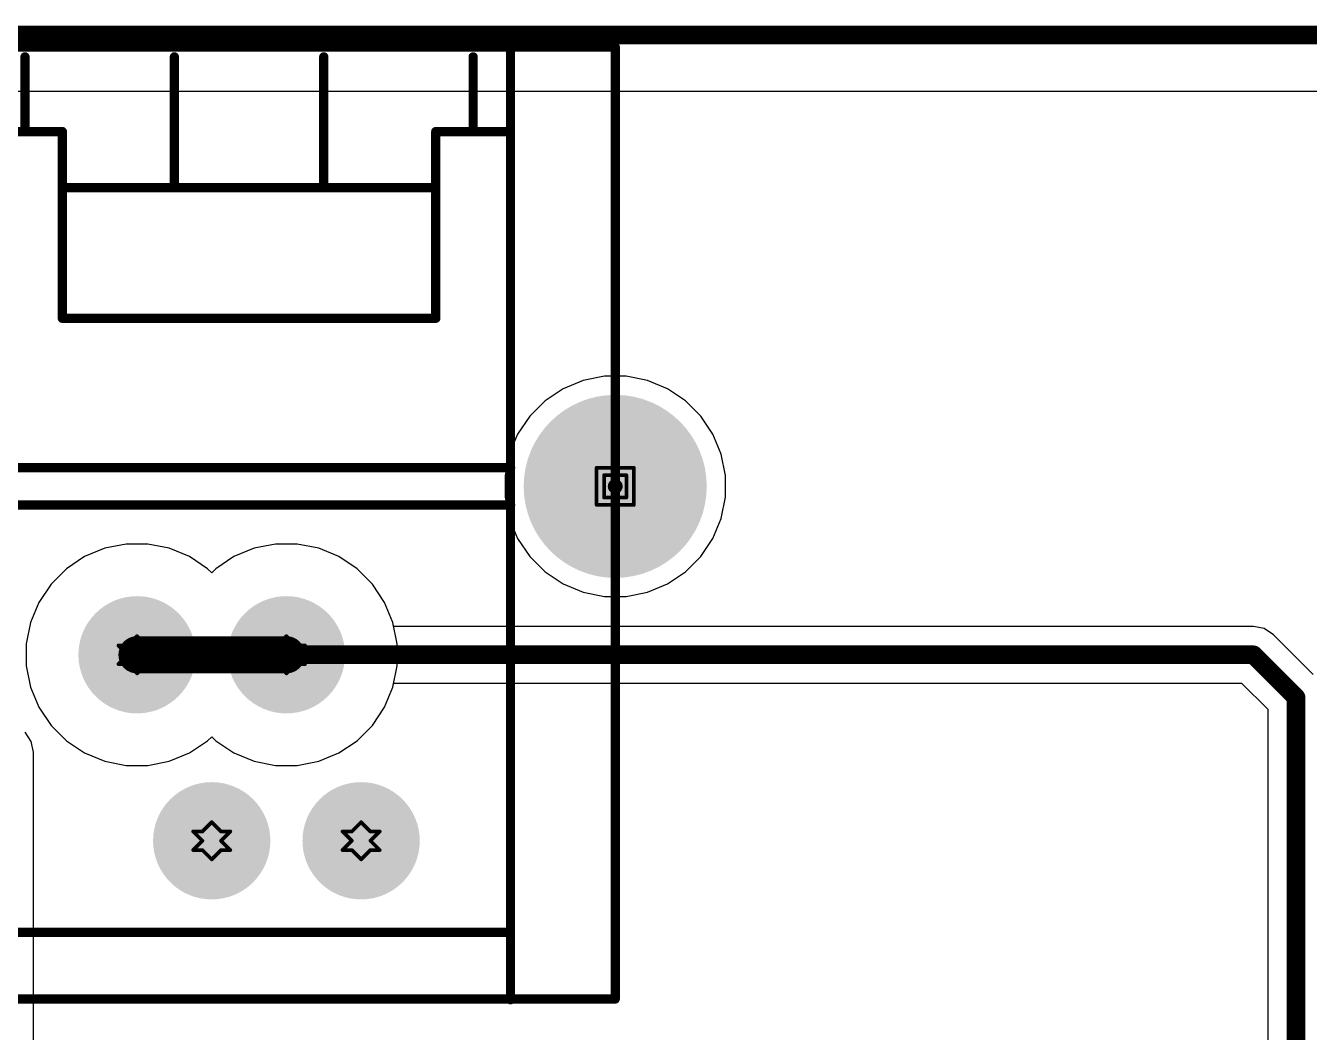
# Model space of a CAD drawing. Header units: inches. Extents: x 0 to 212, y 0 to 208.
# Drawn here: x 4.214 to 4.904, y 3.641 to 4.182 of the extents above; entities that cross this region are included whole.
import ezdxf

# ---------------------------------------------------------------- set-up
doc = ezdxf.new("R2010")
doc.units = ezdxf.units.IN
doc.header["$MEASUREMENT"] = 0
for name, color, linetype in [('Board Outline', 216, 'Continuous'), ('Bottom Layer', 5, 'Continuous'), ('Bottom Solder', 6, 'Continuous'), ('Drill Drawing', 1, 'Continuous'), ('Multi-Layer', 9, 'Continuous'), ('Pad Holes', 156, 'Continuous'), ('Top Layer', 1, 'Continuous'), ('Top Overlay', 2, 'Continuous'), ('Top Solder', 216, 'Continuous')]:
    doc.layers.add(name, color=color, linetype=linetype)

# ---------------------------------------------------------------- blocks, each defined once
blk = doc.blocks.new('R_RJ11R04P_A802_103')
at = {"layer": 'Bottom Layer'}
h = blk.add_hatch(color=5, dxfattribs=at)
edge = h.paths.add_edge_path()
edge.add_arc((-0.06024, 0.09527), 0.02953, 0, 360)
h = blk.add_hatch(color=5, dxfattribs=at)
edge = h.paths.add_edge_path()
edge.add_arc((0.02008, 0.09527), 0.02953, 0, 360)
h = blk.add_hatch(color=5, dxfattribs=at)
edge = h.paths.add_edge_path()
edge.add_arc((-0.02008, -0.00473), 0.02953, 0, 360)
h = blk.add_hatch(color=5, dxfattribs=at)
edge = h.paths.add_edge_path()
edge.add_arc((0.06023, -0.00473), 0.02953, 0, 360)
at = {"layer": 'Bottom Solder'}
h = blk.add_hatch(color=6, dxfattribs=at)
edge = h.paths.add_edge_path()
edge.add_arc((-0.06024, 0.09527), 0.03153, 0, 360)
h = blk.add_hatch(color=6, dxfattribs=at)
edge = h.paths.add_edge_path()
edge.add_arc((0.02008, 0.09527), 0.03153, 0, 360)
h = blk.add_hatch(color=6, dxfattribs=at)
edge = h.paths.add_edge_path()
edge.add_arc((-0.02008, -0.00473), 0.03153, 0, 360)
h = blk.add_hatch(color=6, dxfattribs=at)
edge = h.paths.add_edge_path()
edge.add_arc((0.06023, -0.00473), 0.03153, 0, 360)
h = blk.add_hatch(color=6, dxfattribs=at)
edge = h.paths.add_edge_path()
edge.add_arc((-0.19685, -0.09527), 0.004, 0, 360)
h = blk.add_hatch(color=6, dxfattribs=at)
edge = h.paths.add_edge_path()
edge.add_arc((0.19685, -0.09527), 0.004, 0, 360)
at = {"layer": 'Multi-Layer'}
h = blk.add_hatch(color=9, dxfattribs=at)
edge = h.paths.add_edge_path()
edge.add_arc((-0.06024, 0.09527), 0.02953, 0, 360)
h = blk.add_hatch(color=9, dxfattribs=at)
edge = h.paths.add_edge_path()
edge.add_arc((0.02008, 0.09527), 0.02953, 0, 360)
h = blk.add_hatch(color=9, dxfattribs=at)
edge = h.paths.add_edge_path()
edge.add_arc((-0.02008, -0.00473), 0.02953, 0, 360)
h = blk.add_hatch(color=9, dxfattribs=at)
edge = h.paths.add_edge_path()
edge.add_arc((0.06023, -0.00473), 0.02953, 0, 360)
at = {"layer": 'Pad Holes'}
h = blk.add_hatch(color=7, dxfattribs=at)
edge = h.paths.add_edge_path()
edge.add_arc((-0.06024, 0.09527), 0.01772, 0, 360)
h = blk.add_hatch(color=7, dxfattribs=at)
edge = h.paths.add_edge_path()
edge.add_arc((0.02008, 0.09527), 0.01772, 0, 360)
h = blk.add_hatch(color=7, dxfattribs=at)
edge = h.paths.add_edge_path()
edge.add_arc((-0.02008, -0.00473), 0.01772, 0, 360)
h = blk.add_hatch(color=7, dxfattribs=at)
edge = h.paths.add_edge_path()
edge.add_arc((0.06023, -0.00473), 0.01772, 0, 360)
h = blk.add_hatch(color=7, dxfattribs=at)
edge = h.paths.add_edge_path()
edge.add_arc((-0.19685, -0.09527), 0.04921, 0, 360)
h = blk.add_hatch(color=7, dxfattribs=at)
edge = h.paths.add_edge_path()
edge.add_arc((0.19685, -0.09527), 0.04921, 0, 360)
at = {"layer": 'Top Layer'}
h = blk.add_hatch(color=1, dxfattribs=at)
edge = h.paths.add_edge_path()
edge.add_arc((-0.06024, 0.09527), 0.02953, 0, 360)
h = blk.add_hatch(color=1, dxfattribs=at)
edge = h.paths.add_edge_path()
edge.add_arc((0.02008, 0.09527), 0.02953, 0, 360)
h = blk.add_hatch(color=1, dxfattribs=at)
edge = h.paths.add_edge_path()
edge.add_arc((-0.02008, -0.00473), 0.02953, 0, 360)
h = blk.add_hatch(color=1, dxfattribs=at)
edge = h.paths.add_edge_path()
edge.add_arc((0.06023, -0.00473), 0.02953, 0, 360)
at = {"layer": 'Top Solder'}
h = blk.add_hatch(color=216, dxfattribs=at)
edge = h.paths.add_edge_path()
edge.add_arc((-0.06024, 0.09527), 0.03153, 0, 360)
h = blk.add_hatch(color=216, dxfattribs=at)
edge = h.paths.add_edge_path()
edge.add_arc((0.02008, 0.09527), 0.03153, 0, 360)
h = blk.add_hatch(color=216, dxfattribs=at)
edge = h.paths.add_edge_path()
edge.add_arc((-0.02008, -0.00473), 0.03153, 0, 360)
h = blk.add_hatch(color=216, dxfattribs=at)
edge = h.paths.add_edge_path()
edge.add_arc((0.06023, -0.00473), 0.03153, 0, 360)
h = blk.add_hatch(color=216, dxfattribs=at)
edge = h.paths.add_edge_path()
edge.add_arc((-0.19685, -0.09527), 0.004, 0, 360)
h = blk.add_hatch(color=216, dxfattribs=at)
edge = h.paths.add_edge_path()
edge.add_arc((0.19685, -0.09527), 0.004, 0, 360)
at = {"layer": 'Top Overlay'}
for points in [[(0.19685, 0.18031, 0.005, 0.005, 0), (-0.19685, 0.18031, 0.005, 0.005, 0)], [(-0.19685, 0.18031, 0.005, 0.005, 0), (-0.19685, -0.3315, 0.005, 0.005, 0)], [(-0.14055, 0.18071, 0.005, 0.005, 0), (-0.14055, -0.3311, 0.005, 0.005, 0)], [(0.14055, 0.18071, 0.005, 0.005, 0), (0.14055, -0.3311, 0.005, 0.005, 0)], [(0.19685, 0.18031, 0.005, 0.005, 0), (0.19685, -0.33149, 0.005, 0.005, 0)], [(0.14055, 0.14442, 0.005, 0.005, 0), (-0.14055, 0.14442, 0.005, 0.005, 0)], [(0.14052, -0.08522, 0.005, 0.005, 0), (-0.14058, -0.08522, 0.005, 0.005, 0)], [(0.14052, -0.10533, 0.005, 0.005, 0), (-0.14058, -0.10533, 0.005, 0.005, 0)], [(0.10039, -0.18563, 0.005, 0.005, 0), (-0.10039, -0.18563, 0.005, 0.005, 0)], [(-0.10039, -0.18563, 0.005, 0.005, 0), (-0.10039, -0.28602, 0.005, 0.005, 0)], [(0.10039, -0.28602, 0.005, 0.005, 0), (0.10039, -0.18563, 0.005, 0.005, 0)], [(0.10039, -0.25591, 0.005, 0.005, 0), (-0.10039, -0.25591, 0.005, 0.005, 0)], [(-0.04016, -0.25591, 0.005, 0.005, 0), (-0.04016, -0.32618, 0.005, 0.005, 0)], [(0.04016, -0.25591, 0.005, 0.005, 0), (0.04016, -0.32618, 0.005, 0.005, 0)], [(-0.10039, -0.28602, 0.005, 0.005, 0), (-0.14055, -0.28602, 0.005, 0.005, 0)], [(-0.12047, -0.28602, 0.005, 0.005, 0), (-0.12047, -0.32618, 0.005, 0.005, 0)], [(0.14055, -0.28602, 0.005, 0.005, 0), (0.10039, -0.28602, 0.005, 0.005, 0)], [(0.12047, -0.32618, 0.005, 0.005, 0), (0.12047, -0.28602, 0.005, 0.005, 0)], [(0.19685, -0.33149, 0.005, 0.005, 0), (-0.19685, -0.33149, 0.005, 0.005, 0)]]:
    blk.add_lwpolyline(points, format="xyseb", dxfattribs=at)
for points in [[(-0.1981, 0.18031, 0.0025, 0.0025, 1), (-0.1956, 0.18031, 0.0025, 0.0025, 1)], [(-0.1981, 0.18031, 0.0025, 0.0025, 1), (-0.1956, 0.18031, 0.0025, 0.0025, 1)], [(-0.1418, 0.18071, 0.0025, 0.0025, 1), (-0.1393, 0.18071, 0.0025, 0.0025, 1)], [(0.1393, 0.18071, 0.0025, 0.0025, 1), (0.1418, 0.18071, 0.0025, 0.0025, 1)], [(0.1956, 0.18031, 0.0025, 0.0025, 1), (0.1981, 0.18031, 0.0025, 0.0025, 1)], [(0.1956, 0.18031, 0.0025, 0.0025, 1), (0.1981, 0.18031, 0.0025, 0.0025, 1)], [(-0.1418, 0.14442, 0.0025, 0.0025, 1), (-0.1393, 0.14442, 0.0025, 0.0025, 1)], [(0.1393, 0.14442, 0.0025, 0.0025, 1), (0.1418, 0.14442, 0.0025, 0.0025, 1)], [(-0.14183, -0.08522, 0.0025, 0.0025, 1), (-0.13933, -0.08522, 0.0025, 0.0025, 1)], [(0.13927, -0.08522, 0.0025, 0.0025, 1), (0.14177, -0.08522, 0.0025, 0.0025, 1)], [(-0.14183, -0.10533, 0.0025, 0.0025, 1), (-0.13933, -0.10533, 0.0025, 0.0025, 1)], [(0.13927, -0.10533, 0.0025, 0.0025, 1), (0.14177, -0.10533, 0.0025, 0.0025, 1)], [(-0.10164, -0.18563, 0.0025, 0.0025, 1), (-0.09914, -0.18563, 0.0025, 0.0025, 1)], [(-0.10164, -0.18563, 0.0025, 0.0025, 1), (-0.09914, -0.18563, 0.0025, 0.0025, 1)], [(0.09914, -0.18563, 0.0025, 0.0025, 1), (0.10164, -0.18563, 0.0025, 0.0025, 1)], [(0.09914, -0.18563, 0.0025, 0.0025, 1), (0.10164, -0.18563, 0.0025, 0.0025, 1)], [(-0.10164, -0.25591, 0.0025, 0.0025, 1), (-0.09914, -0.25591, 0.0025, 0.0025, 1)], [(-0.04141, -0.25591, 0.0025, 0.0025, 1), (-0.03891, -0.25591, 0.0025, 0.0025, 1)], [(0.03891, -0.25591, 0.0025, 0.0025, 1), (0.04141, -0.25591, 0.0025, 0.0025, 1)], [(0.09914, -0.25591, 0.0025, 0.0025, 1), (0.10164, -0.25591, 0.0025, 0.0025, 1)], [(-0.1418, -0.28602, 0.0025, 0.0025, 1), (-0.1393, -0.28602, 0.0025, 0.0025, 1)], [(-0.12172, -0.28602, 0.0025, 0.0025, 1), (-0.11922, -0.28602, 0.0025, 0.0025, 1)], [(-0.10164, -0.28602, 0.0025, 0.0025, 1), (-0.09914, -0.28602, 0.0025, 0.0025, 1)], [(-0.10164, -0.28602, 0.0025, 0.0025, 1), (-0.09914, -0.28602, 0.0025, 0.0025, 1)], [(0.09914, -0.28602, 0.0025, 0.0025, 1), (0.10164, -0.28602, 0.0025, 0.0025, 1)], [(0.09914, -0.28602, 0.0025, 0.0025, 1), (0.10164, -0.28602, 0.0025, 0.0025, 1)], [(0.11922, -0.28602, 0.0025, 0.0025, 1), (0.12172, -0.28602, 0.0025, 0.0025, 1)], [(0.1393, -0.28602, 0.0025, 0.0025, 1), (0.1418, -0.28602, 0.0025, 0.0025, 1)], [(-0.12172, -0.32618, 0.0025, 0.0025, 1), (-0.11922, -0.32618, 0.0025, 0.0025, 1)], [(-0.04141, -0.32618, 0.0025, 0.0025, 1), (-0.03891, -0.32618, 0.0025, 0.0025, 1)], [(0.03891, -0.32618, 0.0025, 0.0025, 1), (0.04141, -0.32618, 0.0025, 0.0025, 1)], [(0.11922, -0.32618, 0.0025, 0.0025, 1), (0.12172, -0.32618, 0.0025, 0.0025, 1)], [(-0.1981, -0.33149, 0.0025, 0.0025, 1), (-0.1956, -0.33149, 0.0025, 0.0025, 1)], [(-0.1981, -0.3315, 0.0025, 0.0025, 1), (-0.1956, -0.3315, 0.0025, 0.0025, 1)], [(-0.1418, -0.3311, 0.0025, 0.0025, 1), (-0.1393, -0.3311, 0.0025, 0.0025, 1)], [(0.1393, -0.3311, 0.0025, 0.0025, 1), (0.1418, -0.3311, 0.0025, 0.0025, 1)], [(0.1956, -0.33149, 0.0025, 0.0025, 1), (0.1981, -0.33149, 0.0025, 0.0025, 1)], [(0.1956, -0.33149, 0.0025, 0.0025, 1), (0.1981, -0.33149, 0.0025, 0.0025, 1)]]:
    blk.add_lwpolyline(points, format="xyseb", close=True, dxfattribs=at)

msp = doc.modelspace()

# ---------------------------------------------------------------- linework, layer by layer
at = {"layer": 'Board Outline'}
msp.add_lwpolyline([(-0.15785, 4.17688, 0.01, 0.01, 0), (8.10987, 4.17688, 0.01, 0.01, 0)], format="xyseb", dxfattribs=at)
at = {"layer": 'Bottom Layer'}
for p, q in [((0.10451, 4.14662), (7.85337, 4.14662)), ((4.51323, 3.99114), (4.50245, 3.98667)), ((4.52467, 3.99341), (4.51323, 3.99114)), ((4.53633, 3.99341), (4.52467, 3.99341)), ((4.54777, 3.99114), (4.53633, 3.99341)), ((4.55855, 3.98667), (4.54777, 3.99114)), ((4.50245, 3.98667), (4.49275, 3.98019)), ((4.56825, 3.98019), (4.55855, 3.98667)), ((4.49275, 3.98019), (4.48451, 3.97194)), ((4.57649, 3.97194), (4.56825, 3.98019)), ((4.48451, 3.97194), (4.47803, 3.96225)), ((4.58297, 3.96225), (4.57649, 3.97194)), ((4.47803, 3.96225), (4.47356, 3.95147)), ((4.58744, 3.95147), (4.58297, 3.96225)), ((4.47356, 3.95147), (4.47129, 3.94003)), ((4.58971, 3.94003), (4.58744, 3.95147)), ((4.47129, 3.94003), (4.47129, 3.92837)), ((4.58971, 3.92837), (4.58971, 3.94003)), ((4.47129, 3.92837), (4.47356, 3.91693)), ((4.58744, 3.91693), (4.58971, 3.92837)), ((4.47356, 3.91693), (4.47803, 3.90615)), ((4.58297, 3.90615), (4.58744, 3.91693)), ((4.47803, 3.90615), (4.48451, 3.89645)), ((4.57649, 3.89645), (4.58297, 3.90615)), ((4.25606, 3.90089), (4.24522, 3.8964)), ((4.26756, 3.90318), (4.25606, 3.90089)), ((4.27928, 3.90318), (4.26756, 3.90318)), ((4.29078, 3.90089), (4.27928, 3.90318)), ((4.30162, 3.8964), (4.29078, 3.90089)), ((4.33637, 3.90089), (4.32553, 3.8964)), ((4.34787, 3.90318), (4.33637, 3.90089)), ((4.35959, 3.90318), (4.34787, 3.90318)), ((4.37109, 3.90089), (4.35959, 3.90318)), ((4.38193, 3.8964), (4.37109, 3.90089)), ((4.24522, 3.8964), (4.23547, 3.88989)), ((4.31137, 3.88989), (4.30162, 3.8964)), ((4.32553, 3.8964), (4.31578, 3.88989)), ((4.39168, 3.88989), (4.38193, 3.8964)), ((4.48451, 3.89645), (4.49275, 3.8882)), ((4.56825, 3.8882), (4.57649, 3.89645)), ((4.23547, 3.88989), (4.22718, 3.88159)), ((4.31358, 3.88768), (4.31137, 3.88989)), ((4.31578, 3.88989), (4.31358, 3.88768)), ((4.39997, 3.88159), (4.39168, 3.88989)), ((4.49275, 3.8882), (4.50245, 3.88172)), ((4.55855, 3.88172), (4.56825, 3.8882)), ((4.22718, 3.88159), (4.22067, 3.87184)), ((4.40648, 3.87184), (4.39997, 3.88159)), ((4.50245, 3.88172), (4.51323, 3.87726)), ((4.54777, 3.87726), (4.55855, 3.88172)), ((4.22067, 3.87184), (4.21618, 3.86101)), ((4.41097, 3.86101), (4.40648, 3.87184)), ((4.51323, 3.87726), (4.52467, 3.87499)), ((4.52467, 3.87499), (4.53633, 3.87499)), ((4.53633, 3.87499), (4.54777, 3.87726)), ((4.21618, 3.86101), (4.21389, 3.84951)), ((4.41138, 3.85894), (4.41097, 3.86101)), ((4.8736, 3.85894), (4.41138, 3.85894)), ((4.87945, 3.85778), (4.8736, 3.85894)), ((4.88441, 3.85446), (4.87945, 3.85778)), ((4.90577, 3.83311), (4.88441, 3.85446)), ((4.21389, 3.84951), (4.21389, 3.83779)), ((4.21389, 3.83779), (4.21618, 3.82628)), ((4.21618, 3.82628), (4.22067, 3.81545)), ((4.40648, 3.81545), (4.41097, 3.82628)), ((4.41097, 3.82628), (4.41138, 3.82835)), ((4.41138, 3.82835), (4.86726, 3.82835)), ((4.86726, 3.82835), (4.88127, 3.81435)), ((4.22067, 3.81545), (4.22718, 3.8057)), ((4.39997, 3.8057), (4.40648, 3.81545)), ((4.88127, 3.81435), (4.88127, 3.79868)), ((4.22718, 3.8057), (4.23547, 3.79741)), ((4.39168, 3.79741), (4.39997, 3.8057)), ((4.23547, 3.79741), (4.24522, 3.7909)), ((4.30162, 3.7909), (4.31137, 3.79741)), ((4.31137, 3.79741), (4.31358, 3.79962)), ((4.31358, 3.79962), (4.31578, 3.79741)), ((4.31578, 3.79741), (4.32553, 3.7909)), ((4.38193, 3.7909), (4.39168, 3.79741)), ((4.88127, 3.79868), (4.88127, 3.35846)), ((4.24522, 3.7909), (4.25606, 3.78641)), ((4.29078, 3.78641), (4.30162, 3.7909)), ((4.32553, 3.7909), (4.33637, 3.78641)), ((4.37109, 3.78641), (4.38193, 3.7909)), ((4.25606, 3.78641), (4.26756, 3.78412)), ((4.26756, 3.78412), (4.27928, 3.78412)), ((4.27928, 3.78412), (4.29078, 3.78641)), ((4.33637, 3.78641), (4.34787, 3.78412)), ((4.34787, 3.78412), (4.35959, 3.78412)), ((4.35959, 3.78412), (4.37109, 3.78641))]:
    msp.add_line(p, q, dxfattribs=at)
for points in [[(4.27342, 3.84365, 0.02, 0.02, 0), (4.35373, 3.84365, 0.02, 0.02, 0)], [(4.35373, 3.84365, 0.01, 0.01, 0), (4.8736, 3.84365, 0.01, 0.01, 0)], [(4.8736, 3.84365, 0.01, 0.01, 0), (4.89656, 3.82068, 0.01, 0.01, 0)], [(4.89656, 3.79868, 0.01, 0.01, 0), (4.89656, 3.82068, 0.01, 0.01, 0)], [(4.89656, 2.51014, 0.01, 0.01, 0), (4.89656, 3.79868, 0.01, 0.01, 0)]]:
    msp.add_lwpolyline(points, format="xyseb", dxfattribs=at)
for points in [[(4.26842, 3.84365, 0.01, 0.01, 1), (4.27842, 3.84365, 0.01, 0.01, 1)], [(4.34873, 3.84365, 0.01, 0.01, 1), (4.35873, 3.84365, 0.01, 0.01, 1)], [(4.35123, 3.84365, 0.005, 0.005, 1), (4.35623, 3.84365, 0.005, 0.005, 1)], [(4.8711, 3.84365, 0.005, 0.005, 1), (4.8761, 3.84365, 0.005, 0.005, 1)], [(4.8711, 3.84365, 0.005, 0.005, 1), (4.8761, 3.84365, 0.005, 0.005, 1)], [(4.89406, 3.82068, 0.005, 0.005, 1), (4.89906, 3.82068, 0.005, 0.005, 1)], [(4.89406, 3.82068, 0.005, 0.005, 1), (4.89906, 3.82068, 0.005, 0.005, 1)], [(4.89406, 3.79868, 0.005, 0.005, 1), (4.89906, 3.79868, 0.005, 0.005, 1)], [(4.89406, 3.79868, 0.005, 0.005, 1), (4.89906, 3.79868, 0.005, 0.005, 1)]]:
    msp.add_lwpolyline(points, format="xyseb", close=True, dxfattribs=at)
at = {"layer": 'Drill Drawing'}
for points in [[(4.5205, 3.9442, 0.002, 0.002, 0), (4.5405, 3.9442, 0.002, 0.002, 0)], [(4.5205, 3.9242, 0.002, 0.002, 0), (4.5205, 3.9442, 0.002, 0.002, 0)], [(4.5245, 3.9402, 0.002, 0.002, 0), (4.5365, 3.9402, 0.002, 0.002, 0)], [(4.5245, 3.9282, 0.002, 0.002, 0), (4.5245, 3.9402, 0.002, 0.002, 0)], [(4.5365, 3.9282, 0.002, 0.002, 0), (4.5365, 3.9402, 0.002, 0.002, 0)], [(4.5405, 3.9242, 0.002, 0.002, 0), (4.5405, 3.9442, 0.002, 0.002, 0)], [(4.5245, 3.9282, 0.002, 0.002, 0), (4.5365, 3.9282, 0.002, 0.002, 0)], [(4.5205, 3.9242, 0.002, 0.002, 0), (4.5405, 3.9242, 0.002, 0.002, 0)], [(4.26842, 3.84865, 0.002, 0.002, 0), (4.27342, 3.85365, 0.002, 0.002, 0)], [(4.27342, 3.85365, 0.002, 0.002, 0), (4.27842, 3.84865, 0.002, 0.002, 0)], [(4.34873, 3.84865, 0.002, 0.002, 0), (4.35373, 3.85365, 0.002, 0.002, 0)], [(4.35373, 3.85365, 0.002, 0.002, 0), (4.35873, 3.84865, 0.002, 0.002, 0)], [(4.26342, 3.84865, 0.002, 0.002, 0), (4.26842, 3.84365, 0.002, 0.002, 0)], [(4.26342, 3.84865, 0.002, 0.002, 0), (4.26842, 3.84865, 0.002, 0.002, 0)], [(4.26342, 3.83865, 0.002, 0.002, 0), (4.26842, 3.84365, 0.002, 0.002, 0)], [(4.27842, 3.84865, 0.002, 0.002, 0), (4.28342, 3.84865, 0.002, 0.002, 0)], [(4.27842, 3.84365, 0.002, 0.002, 0), (4.28342, 3.84865, 0.002, 0.002, 0)], [(4.27842, 3.84365, 0.002, 0.002, 0), (4.28342, 3.83865, 0.002, 0.002, 0)], [(4.34373, 3.84865, 0.002, 0.002, 0), (4.34873, 3.84365, 0.002, 0.002, 0)], [(4.34373, 3.84865, 0.002, 0.002, 0), (4.34873, 3.84865, 0.002, 0.002, 0)], [(4.34373, 3.83865, 0.002, 0.002, 0), (4.34873, 3.84365, 0.002, 0.002, 0)], [(4.35873, 3.84865, 0.002, 0.002, 0), (4.36373, 3.84865, 0.002, 0.002, 0)], [(4.35873, 3.84365, 0.002, 0.002, 0), (4.36373, 3.84865, 0.002, 0.002, 0)], [(4.35873, 3.84365, 0.002, 0.002, 0), (4.36373, 3.83865, 0.002, 0.002, 0)], [(4.26342, 3.83865, 0.002, 0.002, 0), (4.26842, 3.83865, 0.002, 0.002, 0)], [(4.26842, 3.83865, 0.002, 0.002, 0), (4.27342, 3.83365, 0.002, 0.002, 0)], [(4.27342, 3.83365, 0.002, 0.002, 0), (4.27842, 3.83865, 0.002, 0.002, 0)], [(4.27842, 3.83865, 0.002, 0.002, 0), (4.28342, 3.83865, 0.002, 0.002, 0)], [(4.34373, 3.83865, 0.002, 0.002, 0), (4.34873, 3.83865, 0.002, 0.002, 0)], [(4.34873, 3.83865, 0.002, 0.002, 0), (4.35373, 3.83365, 0.002, 0.002, 0)], [(4.35373, 3.83365, 0.002, 0.002, 0), (4.35873, 3.83865, 0.002, 0.002, 0)], [(4.35873, 3.83865, 0.002, 0.002, 0), (4.36373, 3.83865, 0.002, 0.002, 0)], [(4.30857, 3.74865, 0.002, 0.002, 0), (4.31357, 3.75365, 0.002, 0.002, 0)], [(4.31357, 3.75365, 0.002, 0.002, 0), (4.31857, 3.74865, 0.002, 0.002, 0)], [(4.38889, 3.74865, 0.002, 0.002, 0), (4.39389, 3.75365, 0.002, 0.002, 0)], [(4.39389, 3.75365, 0.002, 0.002, 0), (4.39889, 3.74865, 0.002, 0.002, 0)], [(4.30357, 3.74865, 0.002, 0.002, 0), (4.30857, 3.74365, 0.002, 0.002, 0)], [(4.30357, 3.74865, 0.002, 0.002, 0), (4.30857, 3.74865, 0.002, 0.002, 0)], [(4.31857, 3.74865, 0.002, 0.002, 0), (4.32357, 3.74865, 0.002, 0.002, 0)], [(4.31857, 3.74365, 0.002, 0.002, 0), (4.32357, 3.74865, 0.002, 0.002, 0)], [(4.38389, 3.74865, 0.002, 0.002, 0), (4.38889, 3.74365, 0.002, 0.002, 0)], [(4.38389, 3.74865, 0.002, 0.002, 0), (4.38889, 3.74865, 0.002, 0.002, 0)], [(4.39889, 3.74865, 0.002, 0.002, 0), (4.40389, 3.74865, 0.002, 0.002, 0)], [(4.39889, 3.74365, 0.002, 0.002, 0), (4.40389, 3.74865, 0.002, 0.002, 0)], [(4.30357, 3.73865, 0.002, 0.002, 0), (4.30857, 3.74365, 0.002, 0.002, 0)], [(4.31857, 3.74365, 0.002, 0.002, 0), (4.32357, 3.73865, 0.002, 0.002, 0)], [(4.38389, 3.73865, 0.002, 0.002, 0), (4.38889, 3.74365, 0.002, 0.002, 0)], [(4.39889, 3.74365, 0.002, 0.002, 0), (4.40389, 3.73865, 0.002, 0.002, 0)], [(4.30357, 3.73865, 0.002, 0.002, 0), (4.30857, 3.73865, 0.002, 0.002, 0)], [(4.30857, 3.73865, 0.002, 0.002, 0), (4.31357, 3.73365, 0.002, 0.002, 0)], [(4.31357, 3.73365, 0.002, 0.002, 0), (4.31857, 3.73865, 0.002, 0.002, 0)], [(4.31857, 3.73865, 0.002, 0.002, 0), (4.32357, 3.73865, 0.002, 0.002, 0)], [(4.38389, 3.73865, 0.002, 0.002, 0), (4.38889, 3.73865, 0.002, 0.002, 0)], [(4.38889, 3.73865, 0.002, 0.002, 0), (4.39389, 3.73365, 0.002, 0.002, 0)], [(4.39389, 3.73365, 0.002, 0.002, 0), (4.39889, 3.73865, 0.002, 0.002, 0)], [(4.39889, 3.73865, 0.002, 0.002, 0), (4.40389, 3.73865, 0.002, 0.002, 0)]]:
    msp.add_lwpolyline(points, format="xyseb", dxfattribs=at)
for points in [[(4.52, 3.9442, 0.001, 0.001, 1), (4.521, 3.9442, 0.001, 0.001, 1)], [(4.52, 3.9442, 0.001, 0.001, 1), (4.521, 3.9442, 0.001, 0.001, 1)], [(4.524, 3.9402, 0.001, 0.001, 1), (4.525, 3.9402, 0.001, 0.001, 1)], [(4.524, 3.9402, 0.001, 0.001, 1), (4.525, 3.9402, 0.001, 0.001, 1)], [(4.536, 3.9402, 0.001, 0.001, 1), (4.537, 3.9402, 0.001, 0.001, 1)], [(4.536, 3.9402, 0.001, 0.001, 1), (4.537, 3.9402, 0.001, 0.001, 1)], [(4.54, 3.9442, 0.001, 0.001, 1), (4.541, 3.9442, 0.001, 0.001, 1)], [(4.54, 3.9442, 0.001, 0.001, 1), (4.541, 3.9442, 0.001, 0.001, 1)], [(4.524, 3.9282, 0.001, 0.001, 1), (4.525, 3.9282, 0.001, 0.001, 1)], [(4.524, 3.9282, 0.001, 0.001, 1), (4.525, 3.9282, 0.001, 0.001, 1)], [(4.536, 3.9282, 0.001, 0.001, 1), (4.537, 3.9282, 0.001, 0.001, 1)], [(4.536, 3.9282, 0.001, 0.001, 1), (4.537, 3.9282, 0.001, 0.001, 1)], [(4.52, 3.9242, 0.001, 0.001, 1), (4.521, 3.9242, 0.001, 0.001, 1)], [(4.52, 3.9242, 0.001, 0.001, 1), (4.521, 3.9242, 0.001, 0.001, 1)], [(4.54, 3.9242, 0.001, 0.001, 1), (4.541, 3.9242, 0.001, 0.001, 1)], [(4.54, 3.9242, 0.001, 0.001, 1), (4.541, 3.9242, 0.001, 0.001, 1)], [(4.27292, 3.85365, 0.001, 0.001, 1), (4.27392, 3.85365, 0.001, 0.001, 1)], [(4.27292, 3.85365, 0.001, 0.001, 1), (4.27392, 3.85365, 0.001, 0.001, 1)], [(4.35323, 3.85365, 0.001, 0.001, 1), (4.35423, 3.85365, 0.001, 0.001, 1)], [(4.35323, 3.85365, 0.001, 0.001, 1), (4.35423, 3.85365, 0.001, 0.001, 1)], [(4.26292, 3.84865, 0.001, 0.001, 1), (4.26392, 3.84865, 0.001, 0.001, 1)], [(4.26292, 3.84865, 0.001, 0.001, 1), (4.26392, 3.84865, 0.001, 0.001, 1)], [(4.26792, 3.84865, 0.001, 0.001, 1), (4.26892, 3.84865, 0.001, 0.001, 1)], [(4.26792, 3.84865, 0.001, 0.001, 1), (4.26892, 3.84865, 0.001, 0.001, 1)], [(4.26792, 3.84365, 0.001, 0.001, 1), (4.26892, 3.84365, 0.001, 0.001, 1)], [(4.26792, 3.84365, 0.001, 0.001, 1), (4.26892, 3.84365, 0.001, 0.001, 1)], [(4.27792, 3.84865, 0.001, 0.001, 1), (4.27892, 3.84865, 0.001, 0.001, 1)], [(4.27792, 3.84865, 0.001, 0.001, 1), (4.27892, 3.84865, 0.001, 0.001, 1)], [(4.27792, 3.84365, 0.001, 0.001, 1), (4.27892, 3.84365, 0.001, 0.001, 1)], [(4.27792, 3.84365, 0.001, 0.001, 1), (4.27892, 3.84365, 0.001, 0.001, 1)], [(4.28292, 3.84865, 0.001, 0.001, 1), (4.28392, 3.84865, 0.001, 0.001, 1)], [(4.28292, 3.84865, 0.001, 0.001, 1), (4.28392, 3.84865, 0.001, 0.001, 1)], [(4.34323, 3.84865, 0.001, 0.001, 1), (4.34423, 3.84865, 0.001, 0.001, 1)], [(4.34323, 3.84865, 0.001, 0.001, 1), (4.34423, 3.84865, 0.001, 0.001, 1)], [(4.34823, 3.84865, 0.001, 0.001, 1), (4.34923, 3.84865, 0.001, 0.001, 1)], [(4.34823, 3.84865, 0.001, 0.001, 1), (4.34923, 3.84865, 0.001, 0.001, 1)], [(4.34823, 3.84365, 0.001, 0.001, 1), (4.34923, 3.84365, 0.001, 0.001, 1)], [(4.34823, 3.84365, 0.001, 0.001, 1), (4.34923, 3.84365, 0.001, 0.001, 1)], [(4.35823, 3.84865, 0.001, 0.001, 1), (4.35923, 3.84865, 0.001, 0.001, 1)], [(4.35823, 3.84865, 0.001, 0.001, 1), (4.35923, 3.84865, 0.001, 0.001, 1)], [(4.35823, 3.84365, 0.001, 0.001, 1), (4.35923, 3.84365, 0.001, 0.001, 1)], [(4.35823, 3.84365, 0.001, 0.001, 1), (4.35923, 3.84365, 0.001, 0.001, 1)], [(4.36323, 3.84865, 0.001, 0.001, 1), (4.36423, 3.84865, 0.001, 0.001, 1)], [(4.36323, 3.84865, 0.001, 0.001, 1), (4.36423, 3.84865, 0.001, 0.001, 1)], [(4.26292, 3.83865, 0.001, 0.001, 1), (4.26392, 3.83865, 0.001, 0.001, 1)], [(4.26292, 3.83865, 0.001, 0.001, 1), (4.26392, 3.83865, 0.001, 0.001, 1)], [(4.26792, 3.83865, 0.001, 0.001, 1), (4.26892, 3.83865, 0.001, 0.001, 1)], [(4.26792, 3.83865, 0.001, 0.001, 1), (4.26892, 3.83865, 0.001, 0.001, 1)], [(4.27792, 3.83865, 0.001, 0.001, 1), (4.27892, 3.83865, 0.001, 0.001, 1)], [(4.27792, 3.83865, 0.001, 0.001, 1), (4.27892, 3.83865, 0.001, 0.001, 1)], [(4.28292, 3.83865, 0.001, 0.001, 1), (4.28392, 3.83865, 0.001, 0.001, 1)], [(4.28292, 3.83865, 0.001, 0.001, 1), (4.28392, 3.83865, 0.001, 0.001, 1)], [(4.34323, 3.83865, 0.001, 0.001, 1), (4.34423, 3.83865, 0.001, 0.001, 1)], [(4.34323, 3.83865, 0.001, 0.001, 1), (4.34423, 3.83865, 0.001, 0.001, 1)], [(4.34823, 3.83865, 0.001, 0.001, 1), (4.34923, 3.83865, 0.001, 0.001, 1)], [(4.34823, 3.83865, 0.001, 0.001, 1), (4.34923, 3.83865, 0.001, 0.001, 1)], [(4.35823, 3.83865, 0.001, 0.001, 1), (4.35923, 3.83865, 0.001, 0.001, 1)], [(4.35823, 3.83865, 0.001, 0.001, 1), (4.35923, 3.83865, 0.001, 0.001, 1)], [(4.36323, 3.83865, 0.001, 0.001, 1), (4.36423, 3.83865, 0.001, 0.001, 1)], [(4.36323, 3.83865, 0.001, 0.001, 1), (4.36423, 3.83865, 0.001, 0.001, 1)], [(4.27292, 3.83365, 0.001, 0.001, 1), (4.27392, 3.83365, 0.001, 0.001, 1)], [(4.27292, 3.83365, 0.001, 0.001, 1), (4.27392, 3.83365, 0.001, 0.001, 1)], [(4.35323, 3.83365, 0.001, 0.001, 1), (4.35423, 3.83365, 0.001, 0.001, 1)], [(4.35323, 3.83365, 0.001, 0.001, 1), (4.35423, 3.83365, 0.001, 0.001, 1)], [(4.31307, 3.75365, 0.001, 0.001, 1), (4.31407, 3.75365, 0.001, 0.001, 1)], [(4.31307, 3.75365, 0.001, 0.001, 1), (4.31407, 3.75365, 0.001, 0.001, 1)], [(4.39339, 3.75365, 0.001, 0.001, 1), (4.39439, 3.75365, 0.001, 0.001, 1)], [(4.39339, 3.75365, 0.001, 0.001, 1), (4.39439, 3.75365, 0.001, 0.001, 1)], [(4.30307, 3.74865, 0.001, 0.001, 1), (4.30407, 3.74865, 0.001, 0.001, 1)], [(4.30307, 3.74865, 0.001, 0.001, 1), (4.30407, 3.74865, 0.001, 0.001, 1)], [(4.30807, 3.74865, 0.001, 0.001, 1), (4.30907, 3.74865, 0.001, 0.001, 1)], [(4.30807, 3.74865, 0.001, 0.001, 1), (4.30907, 3.74865, 0.001, 0.001, 1)], [(4.31807, 3.74865, 0.001, 0.001, 1), (4.31907, 3.74865, 0.001, 0.001, 1)], [(4.31807, 3.74865, 0.001, 0.001, 1), (4.31907, 3.74865, 0.001, 0.001, 1)], [(4.32307, 3.74865, 0.001, 0.001, 1), (4.32407, 3.74865, 0.001, 0.001, 1)], [(4.32307, 3.74865, 0.001, 0.001, 1), (4.32407, 3.74865, 0.001, 0.001, 1)], [(4.38339, 3.74865, 0.001, 0.001, 1), (4.38439, 3.74865, 0.001, 0.001, 1)], [(4.38339, 3.74865, 0.001, 0.001, 1), (4.38439, 3.74865, 0.001, 0.001, 1)], [(4.38839, 3.74865, 0.001, 0.001, 1), (4.38939, 3.74865, 0.001, 0.001, 1)], [(4.38839, 3.74865, 0.001, 0.001, 1), (4.38939, 3.74865, 0.001, 0.001, 1)], [(4.39839, 3.74865, 0.001, 0.001, 1), (4.39939, 3.74865, 0.001, 0.001, 1)], [(4.39839, 3.74865, 0.001, 0.001, 1), (4.39939, 3.74865, 0.001, 0.001, 1)], [(4.40339, 3.74865, 0.001, 0.001, 1), (4.40439, 3.74865, 0.001, 0.001, 1)], [(4.40339, 3.74865, 0.001, 0.001, 1), (4.40439, 3.74865, 0.001, 0.001, 1)], [(4.30807, 3.74365, 0.001, 0.001, 1), (4.30907, 3.74365, 0.001, 0.001, 1)], [(4.30807, 3.74365, 0.001, 0.001, 1), (4.30907, 3.74365, 0.001, 0.001, 1)], [(4.31807, 3.74365, 0.001, 0.001, 1), (4.31907, 3.74365, 0.001, 0.001, 1)], [(4.31807, 3.74365, 0.001, 0.001, 1), (4.31907, 3.74365, 0.001, 0.001, 1)], [(4.38839, 3.74365, 0.001, 0.001, 1), (4.38939, 3.74365, 0.001, 0.001, 1)], [(4.38839, 3.74365, 0.001, 0.001, 1), (4.38939, 3.74365, 0.001, 0.001, 1)], [(4.39839, 3.74365, 0.001, 0.001, 1), (4.39939, 3.74365, 0.001, 0.001, 1)], [(4.39839, 3.74365, 0.001, 0.001, 1), (4.39939, 3.74365, 0.001, 0.001, 1)], [(4.30307, 3.73865, 0.001, 0.001, 1), (4.30407, 3.73865, 0.001, 0.001, 1)], [(4.30307, 3.73865, 0.001, 0.001, 1), (4.30407, 3.73865, 0.001, 0.001, 1)], [(4.30807, 3.73865, 0.001, 0.001, 1), (4.30907, 3.73865, 0.001, 0.001, 1)], [(4.30807, 3.73865, 0.001, 0.001, 1), (4.30907, 3.73865, 0.001, 0.001, 1)], [(4.31307, 3.73365, 0.001, 0.001, 1), (4.31407, 3.73365, 0.001, 0.001, 1)], [(4.31307, 3.73365, 0.001, 0.001, 1), (4.31407, 3.73365, 0.001, 0.001, 1)], [(4.31807, 3.73865, 0.001, 0.001, 1), (4.31907, 3.73865, 0.001, 0.001, 1)], [(4.31807, 3.73865, 0.001, 0.001, 1), (4.31907, 3.73865, 0.001, 0.001, 1)], [(4.32307, 3.73865, 0.001, 0.001, 1), (4.32407, 3.73865, 0.001, 0.001, 1)], [(4.32307, 3.73865, 0.001, 0.001, 1), (4.32407, 3.73865, 0.001, 0.001, 1)], [(4.38339, 3.73865, 0.001, 0.001, 1), (4.38439, 3.73865, 0.001, 0.001, 1)], [(4.38339, 3.73865, 0.001, 0.001, 1), (4.38439, 3.73865, 0.001, 0.001, 1)], [(4.38839, 3.73865, 0.001, 0.001, 1), (4.38939, 3.73865, 0.001, 0.001, 1)], [(4.38839, 3.73865, 0.001, 0.001, 1), (4.38939, 3.73865, 0.001, 0.001, 1)], [(4.39339, 3.73365, 0.001, 0.001, 1), (4.39439, 3.73365, 0.001, 0.001, 1)], [(4.39339, 3.73365, 0.001, 0.001, 1), (4.39439, 3.73365, 0.001, 0.001, 1)], [(4.39839, 3.73865, 0.001, 0.001, 1), (4.39939, 3.73865, 0.001, 0.001, 1)], [(4.39839, 3.73865, 0.001, 0.001, 1), (4.39939, 3.73865, 0.001, 0.001, 1)], [(4.40339, 3.73865, 0.001, 0.001, 1), (4.40439, 3.73865, 0.001, 0.001, 1)], [(4.40339, 3.73865, 0.001, 0.001, 1), (4.40439, 3.73865, 0.001, 0.001, 1)]]:
    msp.add_lwpolyline(points, format="xyseb", close=True, dxfattribs=at)
at = {"layer": 'Top Layer'}
for p, q in [((0.10451, 4.14662), (7.17892, 4.14662)), ((4.51323, 3.99114), (4.50245, 3.98667)), ((4.52467, 3.99341), (4.51323, 3.99114)), ((4.53633, 3.99341), (4.52467, 3.99341)), ((4.54777, 3.99114), (4.53633, 3.99341)), ((4.55855, 3.98667), (4.54777, 3.99114)), ((4.50245, 3.98667), (4.49275, 3.98019)), ((4.56825, 3.98019), (4.55855, 3.98667)), ((4.49275, 3.98019), (4.48451, 3.97194)), ((4.57649, 3.97194), (4.56825, 3.98019)), ((4.48451, 3.97194), (4.47803, 3.96225)), ((4.58297, 3.96225), (4.57649, 3.97194)), ((4.47803, 3.96225), (4.47356, 3.95147)), ((4.58744, 3.95147), (4.58297, 3.96225)), ((4.47356, 3.95147), (4.47129, 3.94003)), ((4.58971, 3.94003), (4.58744, 3.95147)), ((4.47129, 3.94003), (4.47129, 3.92837)), ((4.58971, 3.92837), (4.58971, 3.94003)), ((4.47129, 3.92837), (4.47356, 3.91693)), ((4.58744, 3.91693), (4.58971, 3.92837)), ((4.47356, 3.91693), (4.47803, 3.90615)), ((4.58297, 3.90615), (4.58744, 3.91693)), ((4.47803, 3.90615), (4.48451, 3.89645)), ((4.57649, 3.89645), (4.58297, 3.90615)), ((4.25606, 3.90089), (4.24522, 3.8964)), ((4.26756, 3.90318), (4.25606, 3.90089)), ((4.27928, 3.90318), (4.26756, 3.90318)), ((4.29078, 3.90089), (4.27928, 3.90318)), ((4.30162, 3.8964), (4.29078, 3.90089)), ((4.33637, 3.90089), (4.32553, 3.8964)), ((4.34787, 3.90318), (4.33637, 3.90089)), ((4.35959, 3.90318), (4.34787, 3.90318)), ((4.37109, 3.90089), (4.35959, 3.90318)), ((4.38193, 3.8964), (4.37109, 3.90089)), ((4.24522, 3.8964), (4.23547, 3.88989)), ((4.31137, 3.88989), (4.30162, 3.8964)), ((4.32553, 3.8964), (4.31578, 3.88989)), ((4.39168, 3.88989), (4.38193, 3.8964)), ((4.48451, 3.89645), (4.49275, 3.8882)), ((4.56825, 3.8882), (4.57649, 3.89645)), ((4.23547, 3.88989), (4.22718, 3.88159)), ((4.31358, 3.88768), (4.31137, 3.88989)), ((4.31578, 3.88989), (4.31358, 3.88768)), ((4.39997, 3.88159), (4.39168, 3.88989)), ((4.49275, 3.8882), (4.50245, 3.88172)), ((4.55855, 3.88172), (4.56825, 3.8882)), ((4.22718, 3.88159), (4.22067, 3.87184)), ((4.40648, 3.87184), (4.39997, 3.88159)), ((4.50245, 3.88172), (4.51323, 3.87726)), ((4.54777, 3.87726), (4.55855, 3.88172)), ((4.22067, 3.87184), (4.21618, 3.86101)), ((4.41097, 3.86101), (4.40648, 3.87184)), ((4.51323, 3.87726), (4.52467, 3.87499)), ((4.52467, 3.87499), (4.53633, 3.87499)), ((4.53633, 3.87499), (4.54777, 3.87726)), ((4.21618, 3.86101), (4.21389, 3.84951)), ((4.41326, 3.84951), (4.41097, 3.86101)), ((4.21389, 3.84951), (4.21389, 3.83779)), ((4.41326, 3.83779), (4.41326, 3.84951)), ((4.21389, 3.83779), (4.21618, 3.82628)), ((4.41097, 3.82628), (4.41326, 3.83779)), ((4.21618, 3.82628), (4.22067, 3.81545)), ((4.40648, 3.81545), (4.41097, 3.82628)), ((4.22067, 3.81545), (4.22718, 3.8057)), ((4.39997, 3.8057), (4.40648, 3.81545)), ((4.22718, 3.8057), (4.23547, 3.79741)), ((4.39168, 3.79741), (4.39997, 3.8057)), ((4.21652, 3.79711), (4.2132, 3.80207)), ((4.21768, 3.79126), (4.21652, 3.79711)), ((4.23547, 3.79741), (4.24522, 3.7909)), ((4.30162, 3.7909), (4.31137, 3.79741)), ((4.31137, 3.79741), (4.31358, 3.79962)), ((4.31358, 3.79962), (4.31578, 3.79741)), ((4.31578, 3.79741), (4.32553, 3.7909)), ((4.38193, 3.7909), (4.39168, 3.79741)), ((4.21768, 3.08707), (4.21768, 3.79126)), ((4.24522, 3.7909), (4.25606, 3.78641)), ((4.29078, 3.78641), (4.30162, 3.7909)), ((4.32553, 3.7909), (4.33637, 3.78641)), ((4.37109, 3.78641), (4.38193, 3.7909)), ((4.25606, 3.78641), (4.26756, 3.78412)), ((4.26756, 3.78412), (4.27928, 3.78412)), ((4.27928, 3.78412), (4.29078, 3.78641)), ((4.33637, 3.78641), (4.34787, 3.78412)), ((4.34787, 3.78412), (4.35959, 3.78412)), ((4.35959, 3.78412), (4.37109, 3.78641))]:
    msp.add_line(p, q, dxfattribs=at)

# ---------------------------------------------------------------- block references
at = {"rotation": 180}
msp.add_blockref('R_RJ11R04P_A802_103', (4.33365, 3.83892), dxfattribs=at)

doc.saveas('drawing.dxf')
